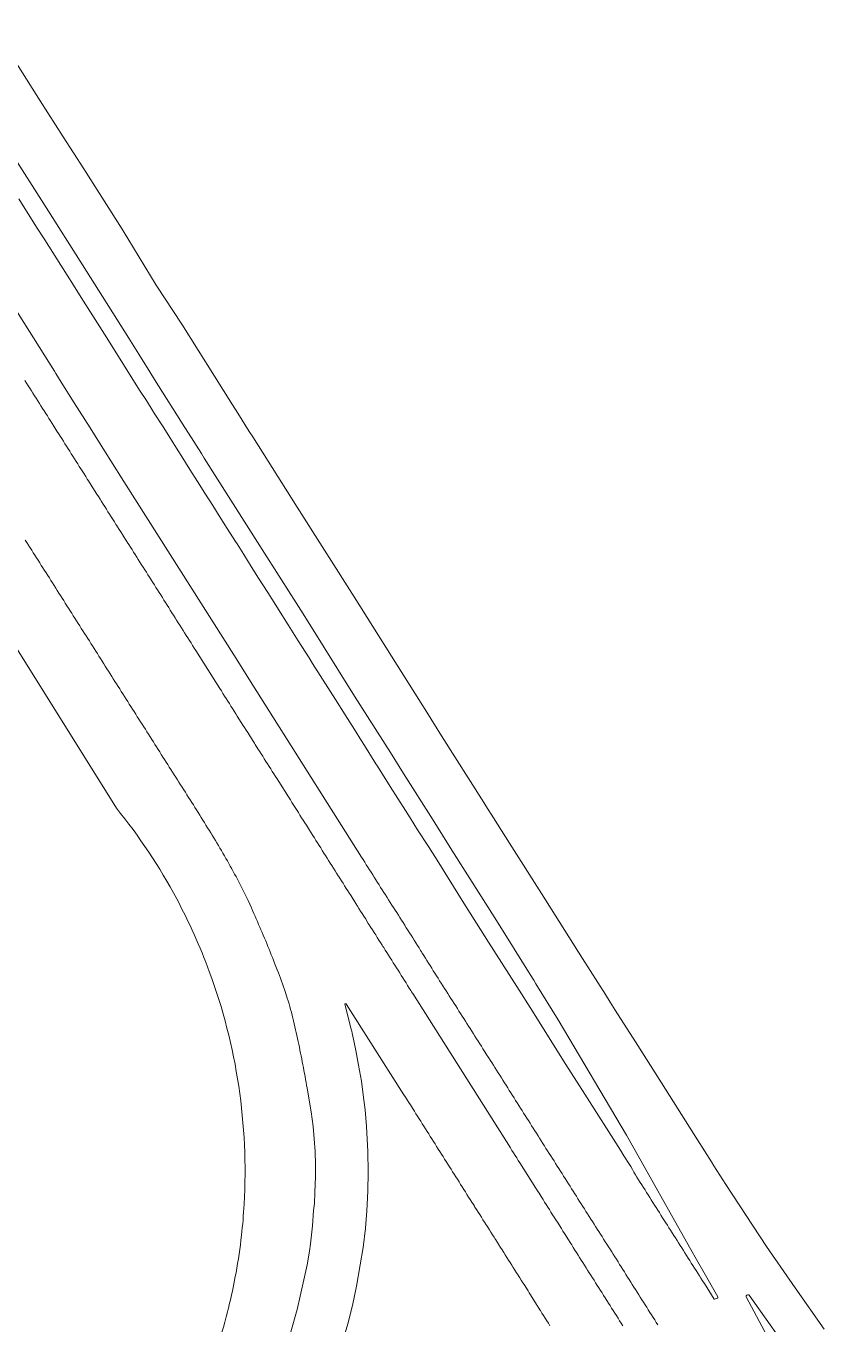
# Model space of a CAD drawing. Header units: metres. Extents: x 662613 to 666742, y 2728069 to 2732733.
# Drawn here: x 665104.6 to 665318.5, y 2731450.6 to 2731798.3 of the extents above; entities that cross this region are included whole.
import ezdxf

# ---------------------------------------------------------------- set-up
doc = ezdxf.new("R2010")
doc.units = ezdxf.units.M
doc.header["$MEASUREMENT"] = 0
doc.layers.add('Xref_DQ_MasterPlan_2024$0$DQ_PLOTS', color=252, linetype='Continuous', lineweight=15)
doc.layers.add('Xref_DQ_MasterPlan_2024$0$DQ_ROADS', color=8, linetype='Continuous', lineweight=13)

# ---------------------------------------------------------------- blocks, each defined once
blk = doc.blocks.new('Xref_DQ_MasterPlan_2024$0$DQ_Roads_')
at = {"layer": 'Xref_DQ_MasterPlan_2024$0$DQ_ROADS'}
for points in [[(665311.1359, 2731440.2888), (665298.408, 2731458.3181), (665298.3346, 2731458.3909), (665298.2408, 2731458.4347), (665298.1378, 2731458.4439), (665298.0376, 2731458.4177), (665297.7686, 2731458.2941), (665297.7556, 2731458.2877), (665297.743, 2731458.2809), (665297.7308, 2731458.2733), (665297.719, 2731458.2653), (665297.7074, 2731458.2565), (665297.6964, 2731458.2473), (665297.6858, 2731458.2377), (665297.6756, 2731458.2275), (665297.6662, 2731458.2167), (665297.657, 2731458.2057), (665297.6484, 2731458.1941), (665297.6404, 2731458.1821), (665297.633, 2731458.1699), (665297.6262, 2731458.1571), (665297.62, 2731458.1443), (665297.6144, 2731458.1309), (665297.6096, 2731458.1175), (665297.6052, 2731458.1037), (665297.6016, 2731458.0899), (665297.5988, 2731458.0757), (665297.5964, 2731458.0615), (665297.5948, 2731458.0473), (665297.594, 2731458.0329), (665297.5938, 2731458.0185), (665297.5942, 2731458.0041), (665297.5954, 2731457.9899), (665297.5974, 2731457.9755), (665297.5998, 2731457.9615), (665297.603, 2731457.9475), (665297.607, 2731457.9335), (665297.6114, 2731457.9199), (665297.6166, 2731457.9065), (665297.629, 2731457.8805), (665301.1138, 2731451.3299), (665309.2673, 2731436.0034)], [(665273.9259, 2731450.3238), (665273.5058, 2731451.0013), (665273.0824, 2731451.6771), (665272.6499, 2731452.3507), (665272.216, 2731453.029), (665271.7863, 2731453.7023), (665271.3614, 2731454.3778), (665270.9364, 2731455.0551), (665270.5087, 2731455.7318), (665270.0843, 2731456.4116), (665269.6549, 2731457.0909), (665269.2303, 2731457.7579), (665268.8008, 2731458.436), (665268.3706, 2731459.1092), (665267.9387, 2731459.7856), (665267.5101, 2731460.4637), (665267.0894, 2731461.1436), (665266.668, 2731461.8237), (665266.2398, 2731462.4984), (665265.8173, 2731463.1775), (665265.3911, 2731463.8529), (665264.9646, 2731464.534), (665264.537, 2731465.2094), (665264.1143, 2731465.8871), (665263.6914, 2731466.5659), (665263.2672, 2731467.2435), (665262.8426, 2731467.9207), (665262.4168, 2731468.5977), (665261.9898, 2731469.2728), (665261.5692, 2731469.9471), (665261.3966, 2731470.2242), (665261.2735, 2731470.4218), (665261.145, 2731470.628), (665260.7101, 2731471.2945), (665260.2781, 2731471.9656), (665259.8415, 2731472.6395), (665259.4045, 2731473.31), (665258.9677, 2731473.9857), (665258.5306, 2731474.6597), (665258.1088, 2731475.3339), (665257.6825, 2731476.0155), (665257.2499, 2731476.6881), (665256.8272, 2731477.3629), (665256.394, 2731478.0365), (665255.9648, 2731478.7089), (665255.5274, 2731479.383), (665255.1, 2731480.0619), (665254.6707, 2731480.7362), (665254.246, 2731481.4147), (665253.8141, 2731482.0884), (665253.39, 2731482.764), (665252.9589, 2731483.4407), (665252.526, 2731484.1179), (665252.0984, 2731484.7968), (665251.6764, 2731485.4733), (665251.2583, 2731486.1536), (665250.8369, 2731486.8261), (665250.4135, 2731487.5082), (665249.9795, 2731488.1808), (665249.5509, 2731488.8559), (665249.1228, 2731489.5294), (665248.6927, 2731490.2068), (665248.2605, 2731490.8757), (665247.8312, 2731491.5514), (665247.3938, 2731492.2256), (665246.9659, 2731492.9017), (665246.5381, 2731493.5742), (665246.1145, 2731494.2565), (665245.6789, 2731494.927), (665245.2533, 2731495.6035), (665244.8252, 2731496.2773), (665244.394, 2731496.9533), (665243.9606, 2731497.627), (665243.5324, 2731498.3039), (665243.47, 2731498.4024), (665243.1043, 2731498.9791), (665242.6773, 2731499.6548), (665242.2511, 2731500.3285), (665242.1962, 2731500.4154), (665241.823, 2731501.0059), (665241.388, 2731501.682), (665240.9533, 2731502.3573), (665240.5336, 2731503.0336), (665240.1081, 2731503.7097), (665239.682, 2731504.3907), (665239.2531, 2731505.0626), (665238.8281, 2731505.7411), (665238.395, 2731506.4128), (665237.9686, 2731507.0917), (665237.5389, 2731507.7668), (665237.1084, 2731508.4518), (665236.2661, 2731509.797), (665235.8312, 2731510.4796), (665235.3928, 2731511.1451), (665234.9671, 2731511.8223), (665234.5496, 2731512.5036), (665234.1359, 2731513.171), (665233.7026, 2731513.8708), (665233.2739, 2731514.5394), (665232.8496, 2731515.2044), (665232.423, 2731515.8859), (665231.9969, 2731516.5669), (665231.5667, 2731517.2379), (665231.1355, 2731517.9139), (665230.7106, 2731518.5886), (665230.2782, 2731519.2638), (665229.8493, 2731519.9387), (665229.4187, 2731520.6112), (665228.99, 2731521.285), (665228.5557, 2731521.9608), (665228.3514, 2731522.2811), (665228.1246, 2731522.6366), (665227.598, 2731523.469), (665227.0697, 2731524.3023), (665226.6417, 2731524.98), (665226.2164, 2731525.6545), (665225.7877, 2731526.3311), (665225.3522, 2731527.0101), (665224.9249, 2731527.6818), (665224.4968, 2731528.3573), (665224.0642, 2731529.0344), (665223.6324, 2731529.7094), (665223.2029, 2731530.3822), (665222.7752, 2731531.0554), (665222.35, 2731531.7318), (665221.9224, 2731532.4083), (665221.4964, 2731533.0843), (665221.0637, 2731533.7628), (665220.635, 2731534.4356), (665220.2083, 2731535.1098), (665219.7788, 2731535.7864), (665219.3506, 2731536.4609), (665218.9159, 2731537.1389), (665218.4848, 2731537.8118), (665218.0524, 2731538.4848), (665217.6257, 2731539.1534), (665217.1949, 2731539.8315), (665216.7543, 2731540.5096), (665216.3219, 2731541.1806), (665215.8926, 2731541.8506), (665215.4619, 2731542.5264), (665215.0368, 2731543.199), (665214.606, 2731543.8767), (665214.1826, 2731544.5504), (665213.7569, 2731545.2303), (665213.3323, 2731545.9074), (665212.9057, 2731546.5839), (665212.4799, 2731547.2605), (665212.0511, 2731547.9434), (665211.63, 2731548.6154), (665211.209, 2731549.2932), (665210.7908, 2731549.9704), (665210.571, 2731550.3269), (665210.3703, 2731550.6525), (665209.9451, 2731551.3349), (665209.5287, 2731552.0113), (665209.0955, 2731552.6966), (665208.6764, 2731553.3705), (665208.2517, 2731554.0514), (665207.8218, 2731554.729), (665207.3913, 2731555.4073), (665206.9631, 2731556.0819), (665206.5334, 2731556.7579), (665206.1728, 2731557.327), (665206.1053, 2731557.4336), (665205.68, 2731558.1073), (665205.2526, 2731558.7853), (665204.8288, 2731559.4598), (665204.4006, 2731560.1363), (665203.9659, 2731560.8167), (665203.5344, 2731561.4889), (665203.1021, 2731562.1618), (665202.6707, 2731562.8343), (665202.2361, 2731563.5086), (665201.8014, 2731564.1824), (665201.3721, 2731564.8519), (665200.9423, 2731565.5276), (665200.5122, 2731566.2029), (665200.0816, 2731566.8763), (665199.6513, 2731567.5503), (665199.2231, 2731568.2266), (665198.7961, 2731568.9003), (665198.369, 2731569.5764), (665197.9463, 2731570.2519), (665197.5214, 2731570.9278), (665197.0926, 2731571.6067), (665196.6649, 2731572.2848), (665196.2374, 2731572.9634), (665195.8128, 2731573.637), (665195.7047, 2731573.8088), (665195.3885, 2731574.3113), (665194.9617, 2731574.9897), (665194.5321, 2731575.6689), (665164.3331, 2731623.4204), (665160.908, 2731628.8362), (665130.8723, 2731676.3294), (665123.9166, 2731687.327), (665121.7809, 2731690.705), (665117.5701, 2731697.3631), (665114.0796, 2731702.8823), (665112.6092, 2731705.2076), (665112.2343, 2731705.8004), (665095.697, 2731731.9495)], [(665095.6707, 2731798.323), (665108.4212, 2731778.3021), (665114.6305, 2731768.6179), (665120.1502, 2731760.0091), (665130.3815, 2731743.8896), (665139.5391, 2731728.9174), (665146.4059, 2731718.4294), (665155.1686, 2731704.4838), (665159.9879, 2731696.8228), (665161.4128, 2731694.5576), (665164.4629, 2731689.709), (665165.3983, 2731688.2221), (665177.296, 2731669.4303), (665192.5372, 2731645.3633), (665204.0862, 2731627.048), (665212.0038, 2731614.4813), (665215.9823, 2731608.1668), (665227.2934, 2731590.2809), (665227.8664, 2731589.3788), (665229.8811, 2731586.2068), (665234.2058, 2731579.3981), (665242.7532, 2731565.9413), (665253.7603, 2731548.5309), (665259.8711, 2731538.8646), (665261.1913, 2731536.7763), (665262.531, 2731534.6571), (665267.9152, 2731526.1399), (665274.8662, 2731515.1683), (665284.5326, 2731499.9107), (665288.2669, 2731494.0118), (665288.9431, 2731492.9437), (665292.118, 2731487.9284), (665297.5816, 2731479.6367), (665303.0686, 2731471.3597), (665307.7014, 2731464.6754), (665310.7427, 2731460.2871), (665318.4618, 2731449.2459)], [(665175.5886, 2731448.4615), (665177.3121, 2731454.4705), (665178.0744, 2731458.0294), (665179.112, 2731462.3773), (665179.9678, 2731466.3979), (665180.6174, 2731470.0638), (665180.8906, 2731472.0723), (665181.3902, 2731476.9016), (665181.6757, 2731480.9967), (665181.926, 2731482.8423), (665182.0502, 2731485.9329), (665182.1999, 2731489.9993), (665182.197, 2731493.3594), (665182.0942, 2731496.7995), (665181.8562, 2731500.1568), (665181.5811, 2731503.5136), (665181.0266, 2731507.4632), (665179.9839, 2731513.7468), (665179.8266, 2731514.5358), (665179.676, 2731515.3229), (665179.5411, 2731516.1077), (665179.3873, 2731516.899), (665179.2475, 2731517.6834), (665179.1134, 2731518.4698), (665178.9903, 2731519.2588), (665178.8285, 2731520.0455), (665178.6664, 2731520.8271), (665178.5405, 2731521.6143), (665178.3981, 2731522.393), (665178.2122, 2731523.1805), (665178.035, 2731523.9583), (665177.874, 2731524.7432), (665177.7021, 2731525.5223), (665177.5509, 2731526.302), (665177.361, 2731527.089), (665177.1803, 2731527.8664), (665177.0121, 2731528.6458), (665176.8556, 2731529.4313), (665176.6908, 2731530.2093), (665176.5108, 2731530.9895), (665176.2968, 2731531.7617), (665176.1227, 2731532.5409), (665175.9252, 2731533.3144), (665175.7348, 2731534.0918), (665175.5451, 2731534.8624), (665175.3444, 2731535.6329), (665175.1098, 2731536.3925), (665174.8912, 2731537.1553), (665174.6345, 2731537.9178), (665174.1609, 2731539.3649), (665174.1379, 2731539.4351), (665173.8894, 2731540.1926), (665173.6307, 2731540.9458), (665173.3754, 2731541.6916), (665173.0955, 2731542.4459), (665172.8135, 2731543.1943), (665172.5358, 2731543.943), (665172.2469, 2731544.6892), (665171.9636, 2731545.4358), (665171.6009, 2731546.3665), (665171.2406, 2731547.2889), (665170.9465, 2731548.0385), (665170.6571, 2731548.7804), (665170.3553, 2731549.5274), (665170.0623, 2731550.2693), (665169.7639, 2731551.0091), (665169.4683, 2731551.754), (665169.157, 2731552.5005), (665168.8528, 2731553.2366), (665168.5395, 2731553.9839), (665168.2197, 2731554.714), (665167.9096, 2731555.449), (665167.5924, 2731556.1906), (665167.2737, 2731556.9247), (665166.9632, 2731557.6547), (665166.6448, 2731558.3951), (665166.3204, 2731559.13), (665166.0012, 2731559.862), (665165.6825, 2731560.5953), (665165.3555, 2731561.326), (665165.0265, 2731562.058), (665164.115, 2731564.0259), (665163.7893, 2731564.7502), (665163.4514, 2731565.4635), (665163.0947, 2731566.1832), (665162.7427, 2731566.8961), (665162.3831, 2731567.6041), (665162.018, 2731568.3149), (665161.652, 2731569.0258), (665161.2809, 2731569.729), (665160.8993, 2731570.4334), (665160.5256, 2731571.136), (665160.1434, 2731571.8359), (665159.7553, 2731572.5349), (665159.3695, 2731573.2316), (665158.9795, 2731573.9275), (665158.5856, 2731574.6242), (665158.1921, 2731575.3204), (665157.7991, 2731576.0139), (665157.4008, 2731576.7061), (665157.0023, 2731577.3964), (665156.5997, 2731578.0863), (665156.1939, 2731578.7757), (665155.7901, 2731579.4602), (665155.3822, 2731580.1444), (665154.968, 2731580.8276), (665154.5545, 2731581.5077), (665154.1357, 2731582.1873), (665153.7126, 2731582.863), (665153.288, 2731583.5426), (665152.8589, 2731584.2277), (665152.4378, 2731584.9103), (665152.0199, 2731585.5795), (665151.5936, 2731586.257), (665151.1692, 2731586.9358), (665150.7419, 2731587.6136), (665150.3114, 2731588.2976), (665149.8957, 2731588.9707), (665149.4699, 2731589.6479), (665149.0447, 2731590.325), (665148.6216, 2731590.9895), (665148.1793, 2731591.6685), (665147.7526, 2731592.3443), (665147.3234, 2731593.0226), (665146.9011, 2731593.6854), (665146.4624, 2731594.369), (665146.0344, 2731595.0474), (665145.6053, 2731595.7231), (665145.1876, 2731596.3938), (665144.7531, 2731597.0706), (665144.3198, 2731597.7448), (665143.8905, 2731598.4162), (665143.4603, 2731599.0936), (665143.032, 2731599.7701), (665142.6053, 2731600.4457), (665142.172, 2731601.1244), (665141.7464, 2731601.7968), (665141.3167, 2731602.4722), (665140.8867, 2731603.1485), (665140.4596, 2731603.8244), (665140.0324, 2731604.4982), (665139.5995, 2731605.1784), (665139.1742, 2731605.8525), (665138.7525, 2731606.5221), (665138.3239, 2731607.2051), (665137.8972, 2731607.8755), (665137.4647, 2731608.5562), (665137.0334, 2731609.2326), (665136.6052, 2731609.9037), (665136.1794, 2731610.5711), (665135.738, 2731611.2347), (665135.2839, 2731611.9365), (665134.8768, 2731612.5973), (665134.4518, 2731613.2848), (665134.032, 2731613.9433), (665133.5934, 2731614.638), (665133.1678, 2731615.3124), (665132.7447, 2731615.9792), (665132.3034, 2731616.6648), (665131.875, 2731617.3408), (665131.4456, 2731618.0146), (665131.017, 2731618.692), (665130.5933, 2731619.3665), (665130.1707, 2731620.0371), (665129.7346, 2731620.7161), (665129.3047, 2731621.391), (665128.8751, 2731622.0663), (665128.4501, 2731622.7423), (665128.0211, 2731623.4175), (665127.5938, 2731624.0928), (665127.1628, 2731624.7711), (665126.7339, 2731625.4503), (665126.3081, 2731626.1218), (665125.8789, 2731626.8018), (665125.4588, 2731627.4815), (665125.0372, 2731628.1572), (665124.5976, 2731628.837), (665124.1721, 2731629.5082), (665123.7459, 2731630.1798), (665123.316, 2731630.8585), (665122.885, 2731631.5341), (665122.4502, 2731632.2194), (665122.039, 2731632.8842), (665121.5996, 2731633.5593), (665121.1659, 2731634.2429), (665120.7422, 2731634.912), (665120.3121, 2731635.5813), (665119.8789, 2731636.2603), (665119.4498, 2731636.9367), (665119.021, 2731637.6117), (665118.5928, 2731638.2869), (665118.1647, 2731638.9619), (665117.7345, 2731639.6354), (665117.3018, 2731640.3127), (665116.8678, 2731640.9911), (665116.4459, 2731641.6639), (665116.0175, 2731642.3393), (665115.5882, 2731643.0181), (665115.1646, 2731643.6948), (665114.742, 2731644.37), (665114.3096, 2731645.0448), (665113.8776, 2731645.7164), (665113.4496, 2731646.3976), (665113.0209, 2731647.0753), (665112.5962, 2731647.747), (665112.1708, 2731648.4234), (665111.7404, 2731649.1016), (665111.3147, 2731649.7796), (665110.8868, 2731650.4551), (665110.4577, 2731651.1223), (665110.0185, 2731651.7948), (665109.5831, 2731652.4776), (665109.1623, 2731653.1472), (665108.7333, 2731653.8195), (665108.3028, 2731654.4981), (665107.8728, 2731655.1741), (665107.4428, 2731655.8516), (665107.0172, 2731656.5296), (665106.5908, 2731657.2057), (665106.1643, 2731657.8819), (665105.7401, 2731658.5552), (665105.4044, 2731659.0796), (665105.3095, 2731659.2279), (665104.8701, 2731659.9041), (665104.4431, 2731660.5795)], [(665104.344, 2731703.3074), (665104.7768, 2731702.6301), (665105.2062, 2731701.955), (665105.633, 2731701.2815), (665106.0652, 2731700.6045), (665106.4956, 2731699.9235), (665106.9205, 2731699.2481), (665107.3402, 2731698.5755), (665107.7681, 2731697.9054), (665108.2042, 2731697.2274), (665108.6444, 2731696.5464), (665109.0642, 2731695.8723), (665109.4895, 2731695.1982), (665109.9137, 2731694.5289), (665110.3516, 2731693.8526), (665110.7859, 2731693.1781), (665111.2177, 2731692.5051), (665111.6479, 2731691.8279), (665112.0743, 2731691.1535), (665112.933, 2731689.7965), (665113.3595, 2731689.1192), (665113.7788, 2731688.4465), (665114.2034, 2731687.7661), (665114.634, 2731687.0945), (665115.0629, 2731686.4164), (665115.488, 2731685.7381), (665115.9151, 2731685.0638), (665116.3372, 2731684.3863), (665116.7697, 2731683.7142), (665117.2016, 2731683.0354), (665117.6286, 2731682.3604), (665118.0541, 2731681.6878), (665118.4862, 2731681.0113), (665118.9158, 2731680.3387), (665119.3452, 2731679.6601), (665120.2065, 2731678.303), (665120.6271, 2731677.6235), (665121.054, 2731676.948), (665121.3653, 2731676.4532), (665122.1137, 2731675.2637), (665122.3762, 2731674.8551), (665122.5464, 2731674.5902), (665123.6058, 2731672.9252), (665124.0291, 2731672.2602), (665124.4568, 2731671.5902), (665124.8805, 2731670.9043), (665125.3039, 2731670.2338), (665125.7306, 2731669.5522), (665126.1598, 2731668.871), (665126.2733, 2731668.6943), (665126.589, 2731668.2028), (665127.0166, 2731667.5225), (665127.4484, 2731666.8366), (665128.2977, 2731665.4937), (665128.7188, 2731664.8099), (665128.8798, 2731664.5737), (665129.1711, 2731664.1465), (665129.5944, 2731663.4588), (665130.0224, 2731662.7952), (665130.4418, 2731662.1094), (665130.562, 2731661.9144), (665130.8604, 2731661.4304), (665131.2918, 2731660.7502), (665131.633, 2731660.2213), (665131.7285, 2731660.0733), (665132.1542, 2731659.4023), (665132.5926, 2731658.7295), (665133.0339, 2731658.0542), (665133.4401, 2731657.3748), (665133.8678, 2731656.7036), (665134.301, 2731656.0226), (665134.7186, 2731655.3478), (665135.1575, 2731654.6705), (665135.5908, 2731653.9886), (665136.0275, 2731653.317), (665136.4474, 2731652.6382), (665136.8782, 2731651.9654), (665137.3103, 2731651.2882), (665137.7416, 2731650.6183), (665138.1691, 2731649.9378), (665138.6028, 2731649.2694), (665139.0397, 2731648.5836), (665139.2441, 2731648.2487), (665139.4472, 2731647.916), (665139.8669, 2731647.2394), (665140.2979, 2731646.5604), (665140.7363, 2731645.8826), (665141.166, 2731645.2088), (665141.5993, 2731644.5387), (665142.02, 2731643.857), (665142.4402, 2731643.1835), (665142.8672, 2731642.5058), (665143.2931, 2731641.826), (665143.7145, 2731641.1471), (665144.1312, 2731640.4704), (665144.5586, 2731639.7934), (665144.9866, 2731639.1111), (665145.4169, 2731638.4354), (665145.8449, 2731637.7708), (665146.289, 2731637.0858), (665146.7096, 2731636.4056), (665147.1295, 2731635.7375), (665147.5596, 2731635.0636), (665147.9829, 2731634.3799), (665148.4105, 2731633.7044), (665148.8411, 2731633.0282), (665149.2692, 2731632.3501), (665149.6928, 2731631.6743), (665150.1321, 2731631.0032), (665156.5912, 2731620.807), (665156.9825, 2731620.1718), (665157.405, 2731619.4964), (665157.8313, 2731618.8229), (665158.2617, 2731618.1468), (665158.6906, 2731617.4698), (665159.1191, 2731616.7913), (665159.5402, 2731616.1139), (665159.9658, 2731615.4392), (665160.3948, 2731614.7625), (665160.8243, 2731614.0833), (665161.2492, 2731613.4107), (665162.3123, 2731611.7213), (665162.7445, 2731611.0488), (665163.1768, 2731610.37), (665163.6052, 2731609.6912), (665164.0296, 2731609.02), (665165.3103, 2731606.9919), (665165.6408, 2731606.4591), (665165.8155, 2731606.1776), (665166.0171, 2731605.8643), (665166.7744, 2731604.6875), (665167.2055, 2731604.018), (665167.6271, 2731603.3375), (665168.0513, 2731602.6652), (665168.4765, 2731601.9868), (665168.9069, 2731601.3105), (665169.3336, 2731600.6326), (665169.7851, 2731599.9629), (665170.2089, 2731599.2894), (665170.6268, 2731598.6155), (665171.0549, 2731597.9392), (665171.4884, 2731597.2616), (665171.9205, 2731596.592), (665172.3324, 2731595.9036), (665174.9552, 2731591.8143), (665175.4777, 2731590.9662), (665175.8975, 2731590.3047), (665176.7619, 2731588.9431), (665177.6241, 2731587.5799), (665178.0426, 2731586.9071), (665178.4639, 2731586.2242), (665178.8864, 2731585.5481), (665179.3131, 2731584.8796), (665179.7461, 2731584.2036), (665180.6068, 2731582.8505), (665181.0345, 2731582.1733), (665181.4653, 2731581.4932), (665181.8878, 2731580.8143), (665182.3062, 2731580.1369), (665182.728, 2731579.4644), (665183.1522, 2731578.7867), (665183.5885, 2731578.1047), (665184.0143, 2731577.4296), (665184.4398, 2731576.7602), (665184.8717, 2731576.0773), (665185.2993, 2731575.3989), (665185.7199, 2731574.7254), (665186.1449, 2731574.053), (665186.5744, 2731573.3763), (665187.0081, 2731572.7014), (665187.436, 2731572.0269), (665187.865, 2731571.3475), (665188.2887, 2731570.6746), (665188.357, 2731570.5669), (665188.718, 2731569.9979), (665189.1475, 2731569.3254), (665189.5792, 2731568.6519), (665190.0077, 2731567.9723), (665190.4371, 2731567.2992), (665190.8685, 2731566.6308), (665191.3028, 2731565.9516), (665191.7298, 2731565.2786), (665192.5964, 2731563.9213), (665193.0162, 2731563.2442), (665193.424, 2731562.5616), (665193.8538, 2731561.8839), (665194.2929, 2731561.2189), (665194.7207, 2731560.539), (665195.1457, 2731559.8605), (665195.5643, 2731559.1861), (665196.3475, 2731557.9155), (665196.5996, 2731557.5066), (665197.0268, 2731556.8262), (665197.4624, 2731556.1439), (665197.8849, 2731555.4674), (665198.0934, 2731555.1555), (665198.3277, 2731554.8048), (665198.7534, 2731554.1116), (665199.1683, 2731553.4459), (665199.5982, 2731552.7636), (665200.0304, 2731552.0868), (665200.2625, 2731551.7264), (665200.4652, 2731551.4117), (665200.8909, 2731550.733), (665201.3332, 2731550.0662), (665201.7593, 2731549.3874), (665202.1877, 2731548.7158), (665202.6096, 2731548.0376), (665203.0445, 2731547.3669), (665203.4737, 2731546.6854), (665203.9025, 2731546.0165), (665204.3279, 2731545.337), (665204.7581, 2731544.6601), (665205.1686, 2731543.9847), (665205.5939, 2731543.3072), (665206.0287, 2731542.6265), (665206.454, 2731541.9444), (665206.6657, 2731541.6038), (665206.8723, 2731541.2714), (665207.2971, 2731540.5927), (665207.5342, 2731540.2308), (665207.7365, 2731539.9221), (665207.955, 2731539.5817), (665208.1735, 2731539.2413), (665208.2367, 2731539.1343), (665234.4104, 2731497.7789), (665234.8371, 2731497.1031), (665235.2637, 2731496.4284), (665235.6921, 2731495.7527), (665236.1209, 2731495.0775), (665236.5466, 2731494.4086), (665236.9867, 2731493.7313), (665241.2607, 2731486.9553), (665241.6822, 2731486.282), (665242.107, 2731485.6055), (665242.6288, 2731484.7771), (665243.1609, 2731483.9306), (665243.5877, 2731483.2504), (665244.0197, 2731482.574), (665244.451, 2731481.907), (665244.8694, 2731481.233), (665245.2992, 2731480.5448), (665245.72, 2731479.8751), (665246.1469, 2731479.1967), (665246.5764, 2731478.5176), (665247.0065, 2731477.8413), (665248.0777, 2731476.1533), (665248.508, 2731475.4805), (665248.933, 2731474.802), (665249.9947, 2731473.1175), (665250.4194, 2731472.4384), (665250.5782, 2731472.1835), (665250.8461, 2731471.7534), (665251.2708, 2731471.0767), (665251.6987, 2731470.3986), (665252.1242, 2731469.7217), (665252.5535, 2731469.0474), (665252.9809, 2731468.372), (665253.4119, 2731467.6927), (665253.8412, 2731467.0187), (665254.2678, 2731466.3452), (665254.6958, 2731465.6667), (665255.1242, 2731464.9916), (665255.5545, 2731464.3172), (665255.982, 2731463.6357), (665256.4103, 2731462.9637), (665256.8369, 2731462.2897), (665257.2678, 2731461.6146), (665257.697, 2731460.9356), (665258.1237, 2731460.264), (665258.5534, 2731459.5861), (665258.9782, 2731458.9112), (665259.4082, 2731458.2371), (665259.8354, 2731457.5587), (665260.2624, 2731456.8815), (665260.6847, 2731456.2063), (665261.1154, 2731455.5271), (665261.5406, 2731454.8532), (665261.9695, 2731454.1736), (665262.3959, 2731453.497), (665262.8242, 2731452.8224), (665263.2564, 2731452.1454), (665263.6855, 2731451.4774), (665264.1177, 2731450.7956), (665264.5451, 2731450.1231)], [(665102.7172, 2731751.9829), (665106.5435, 2731745.8797), (665107.6573, 2731744.1333), (665109.6579, 2731740.9965), (665113.9501, 2731734.2667), (665117.3222, 2731728.8977), (665119.4197, 2731725.5582), (665125.6483, 2731715.7249), (665133, 2731704.0557), (665135.0772, 2731700.7944), (665136.8835, 2731697.9455), (665138.6892, 2731695.0618), (665138.8073, 2731694.8759), (665141.3382, 2731690.8916), (665143.3529, 2731687.7939), (665144.0854, 2731686.6102), (665144.9324, 2731685.2414), (665146.1734, 2731683.2358), (665148.5193, 2731679.5463), (665150.5785, 2731676.2955), (665152.556, 2731673.1924), (665154.6698, 2731669.8231), (665156.3888, 2731667.0912), (665158.5541, 2731663.7019), (665160.7733, 2731660.2253), (665161.1787, 2731659.5902), (665162.9694, 2731656.689), (665164.9749, 2731653.4934), (665166.9535, 2731650.4223), (665169.3888, 2731646.5461), (665171.1214, 2731643.8295), (665172.2899, 2731641.9975), (665174.8778, 2731637.8785), (665177.5546, 2731633.599), (665180.4632, 2731629.0438), (665181.4268, 2731627.5349), (665184.0667, 2731623.3332), (665187.5145, 2731617.9203), (665190.1093, 2731613.8094), (665192.6138, 2731609.8114), (665194.5183, 2731606.8025), (665195.2862, 2731605.5894), (665198.3889, 2731600.6841), (665198.8245, 2731599.9954), (665202.2388, 2731594.5709), (665206.3385, 2731588.1235), (665207.5546, 2731586.1812), (665209.5731, 2731582.9573), (665212.4334, 2731578.4694), (665215.2235, 2731574.0917), (665221.5413, 2731564.0797), (665228.5924, 2731552.9135), (665236.1163, 2731541.0309), (665240.3471, 2731534.3492), (665246.4214, 2731524.695), (665249.3168, 2731520.1411), (665254.3757, 2731512.1842), (665263.9032, 2731497.1219), (665264.8544, 2731495.6181), (665266.3403, 2731493.3241), (665266.6749, 2731492.7385), (665267.1203, 2731491.959), (665267.4914, 2731491.2417), (665267.9112, 2731490.5593), (665268.3399, 2731489.8866), (665268.7705, 2731489.209), (665269.2054, 2731488.532), (665269.6315, 2731487.8639), (665270.0583, 2731487.1868), (665270.4903, 2731486.5117), (665270.929, 2731485.8339), (665271.3577, 2731485.1588), (665271.7655, 2731484.4788), (665272.1817, 2731483.8124), (665272.622, 2731483.1281), (665273.053, 2731482.4481), (665273.4715, 2731481.7676), (665273.9022, 2731481.0998), (665274.3287, 2731480.4195), (665274.7634, 2731479.7434), (665275.1931, 2731479.0683), (665276.0476, 2731477.7137), (665276.4787, 2731477.0416), (665276.9095, 2731476.3676), (665277.3356, 2731475.6912), (665277.756, 2731475.0193), (665278.1916, 2731474.3401), (665278.6263, 2731473.6649), (665279.0663, 2731472.9922), (665279.4773, 2731472.3191), (665279.9047, 2731471.645), (665280.3459, 2731470.9639), (665280.7709, 2731470.2954), (665281.1961, 2731469.6177), (665281.6273, 2731468.9385), (665282.0512, 2731468.2595), (665282.4666, 2731467.5845), (665282.8996, 2731466.908), (665283.3224, 2731466.235), (665283.7532, 2731465.5527), (665284.1776, 2731464.8776), (665284.6082, 2731464.2031), (665285.0522, 2731463.5305), (665285.4748, 2731462.8596), (665285.9163, 2731462.1776), (665286.3392, 2731461.507), (665286.4034, 2731461.4115), (665289.027, 2731457.2689), (665289.0398, 2731457.2497), (665289.0536, 2731457.2311), (665289.0682, 2731457.2131), (665289.0836, 2731457.1959), (665290.0165, 2731457.4881), (665290.0203, 2731457.5101), (665290.0233, 2731457.5321), (665290.0253, 2731457.5543), (665290.0263, 2731457.5765), (665290.0263, 2731457.5987), (665290.0251, 2731457.6209), (665290.0231, 2731457.6431), (665290.0203, 2731457.6653), (665290.0163, 2731457.6871), (665290.0113, 2731457.7087), (665290.0055, 2731457.7303), (665289.9985, 2731457.7515), (665289.9907, 2731457.7723), (665289.9821, 2731457.7927), (665289.9725, 2731457.8129), (665289.9621, 2731457.8325), (665285.9934, 2731464.8788), (665284.6389, 2731467.2837), (665282.446, 2731471.177), (665266.2623, 2731499.9107), (665265.5053, 2731501.1897), (665247.249, 2731532.0372), (665241.2602, 2731541.7084), (665240.6741, 2731542.6548), (665239.7182, 2731544.1984), (665230.7377, 2731558.7007), (665218.7734, 2731577.5161), (665213.6876, 2731585.592), (665205.8139, 2731598.095), (665202.2581, 2731603.6976), (665192.6659, 2731618.8111), (665191.9613, 2731619.9212), (665191.7875, 2731620.1989), (665184.527, 2731631.8031), (665178.8739, 2731640.8382), (665167.3, 2731659.0197), (665152.3844, 2731682.5662), (665151.6364, 2731683.7526), (665148.1626, 2731689.2627), (665147.197, 2731690.7943), (665139.0818, 2731703.577), (665137.7959, 2731705.6475), (665134.8696, 2731710.3594), (665132.2081, 2731714.6449), (665119.7557, 2731734.3472), (665110.0636, 2731749.6997), (665100.4938, 2731764.667)], [(665245.023, 2731450.1226), (665244.5941, 2731450.7979), (665244.1691, 2731451.4736), (665243.7385, 2731452.154), (665243.3104, 2731452.8282), (665242.8852, 2731453.5091), (665242.4582, 2731454.186), (665242.3394, 2731454.3725), (665242.0276, 2731454.862), (665241.6121, 2731455.5433), (665241.3684, 2731455.9299), (665241.3262, 2731455.9969), (665241.1872, 2731456.2168), (665239.6216, 2731458.6886), (665239.4786, 2731458.9234), (665239.1458, 2731459.4399), (665238.0671, 2731461.1433), (665237.7651, 2731461.6263), (665237.3319, 2731462.3042), (665236.9057, 2731462.9798), (665236.5567, 2731463.5318), (665236.4756, 2731463.6601), (665236.0705, 2731464.3082), (665236.0539, 2731464.3347), (665235.6241, 2731465.0083), (665235.1989, 2731465.6903), (665234.7678, 2731466.3644), (665234.34, 2731467.036), (665233.9163, 2731467.7118), (665233.4867, 2731468.391), (665233.0615, 2731469.0769), (665232.6374, 2731469.7445), (665232.204, 2731470.4243), (665231.7789, 2731471.1048), (665231.3673, 2731471.7552), (665231.2233, 2731471.9851), (665230.9328, 2731472.449), (665230.5021, 2731473.1277), (665230.271, 2731473.4848), (665230.0622, 2731473.8073), (665229.6326, 2731474.4819), (665229.2111, 2731475.1521), (665228.7792, 2731475.8302), (665228.3552, 2731476.5079), (665227.9903, 2731477.0783), (665227.9237, 2731477.1824), (665227.5012, 2731477.8598), (665227.0741, 2731478.53), (665226.6403, 2731479.2109), (665226.216, 2731479.8874), (665225.7864, 2731480.5555), (665225.3566, 2731481.2337), (665224.9281, 2731481.9123), (665224.7646, 2731482.1673), (665224.4966, 2731482.5852), (665224.0712, 2731483.2604), (665223.6407, 2731483.9404), (665223.2201, 2731484.6095), (665222.7852, 2731485.2972), (665222.3606, 2731485.9678), (665221.9292, 2731486.647), (665221.5039, 2731487.3266), (665221.0741, 2731487.9975), (665220.6565, 2731488.6724), (665220.2283, 2731489.352), (665219.8024, 2731490.0269), (665219.3681, 2731490.7019), (665218.9417, 2731491.3779), (665218.5076, 2731492.0571), (665218.0816, 2731492.7302), (665217.6578, 2731493.4045), (665217.2277, 2731494.0853), (665216.7999, 2731494.7659), (665216.3746, 2731495.4368), (665215.9499, 2731496.11), (665215.5229, 2731496.7881), (665215.0898, 2731497.4662), (665214.6611, 2731498.1438), (665214.2373, 2731498.8179), (665213.811, 2731499.496), (665213.3859, 2731500.169), (665212.9546, 2731500.846), (665212.5289, 2731501.5247), (665212.1015, 2731502.2005), (665211.6784, 2731502.8786), (665211.2512, 2731503.552), (665210.8215, 2731504.2287), (665210.3927, 2731504.9071), (665209.9597, 2731505.5853), (665209.5409, 2731506.2554), (665209.1095, 2731506.9324), (665208.6872, 2731507.6133), (665208.1512, 2731508.4459), (665207.6207, 2731509.2842), (665207.1931, 2731509.962), (665206.7655, 2731510.6405), (665206.3379, 2731511.3154), (665205.8883, 2731512.0117), (665192.2096, 2731533.5055), (665190.9557, 2731535.4759), (665190.3763, 2731536.3863), (665190.3054, 2731536.4003), (665190.2151, 2731536.3849), (665190.1207, 2731536.3252), (665190.0912, 2731536.2785), (665191.7795, 2731529.5906), (665191.9264, 2731529.0087), (665192.0279, 2731528.5211), (665192.4563, 2731526.463), (665193.0076, 2731523.8719), (665193.7203, 2731519.9612), (665194.542, 2731515.6416), (665195.0525, 2731511.2271), (665195.4865, 2731507.9966), (665195.831, 2731503.5346), (665196.1813, 2731496.8397), (665196.3099, 2731491.2814), (665196.2041, 2731486.176), (665195.9964, 2731480.8871), (665195.6354, 2731476.2344), (665194.9468, 2731471.1221), (665194.2116, 2731466.4194), (665193.1761, 2731460.7106), (665192.0925, 2731455.548), (665190.8605, 2731450.6115), (665188.2794, 2731441.8309)]]:
    blk.add_lwpolyline(points, dxfattribs=at)
blk = doc.blocks.new('Xref_DQ_MasterPlan_2024')
at = {"layer": 'Xref_DQ_MasterPlan_2024$0$DQ_PLOTS'}
blk.add_lwpolyline([(665096.37, 2731640.67), (665128.84, 2731588.81, -0.047339), (665145.01, 2731564.47, -0.034492), (665153.75, 2731545.03, -0.103), (665163.07, 2731482.67, -0.013777), (665162.37, 2731474.35, -0.016809), (665160.9, 2731464.29, -0.013204), (665159.26, 2731456.46, -0.004372), (665158.63, 2731453.89, -0.037903), (665151.31, 2731432.17), (665116.1, 2731361.25, -0.035739), (665131.03, 2731349.83), (665130.76, 2731349.3), (665131.02, 2731349.09), (665128.07, 2731344.25), (665127.26, 2731343.07), (665126.12, 2731340.39), (665123.78, 2731336.84), (665119.02, 2731330.05), (665112.33, 2731321.91), (665110.07, 2731319.15), (665108.36, 2731317.05), (665103.96, 2731312.39)], format="xyb", dxfattribs=at)
blk.add_blockref('Xref_DQ_MasterPlan_2024$0$DQ_Roads_', (0, 0))

msp = doc.modelspace()

# ---------------------------------------------------------------- block references
msp.add_blockref('Xref_DQ_MasterPlan_2024', (0, 0))

doc.saveas('drawing.dxf')
